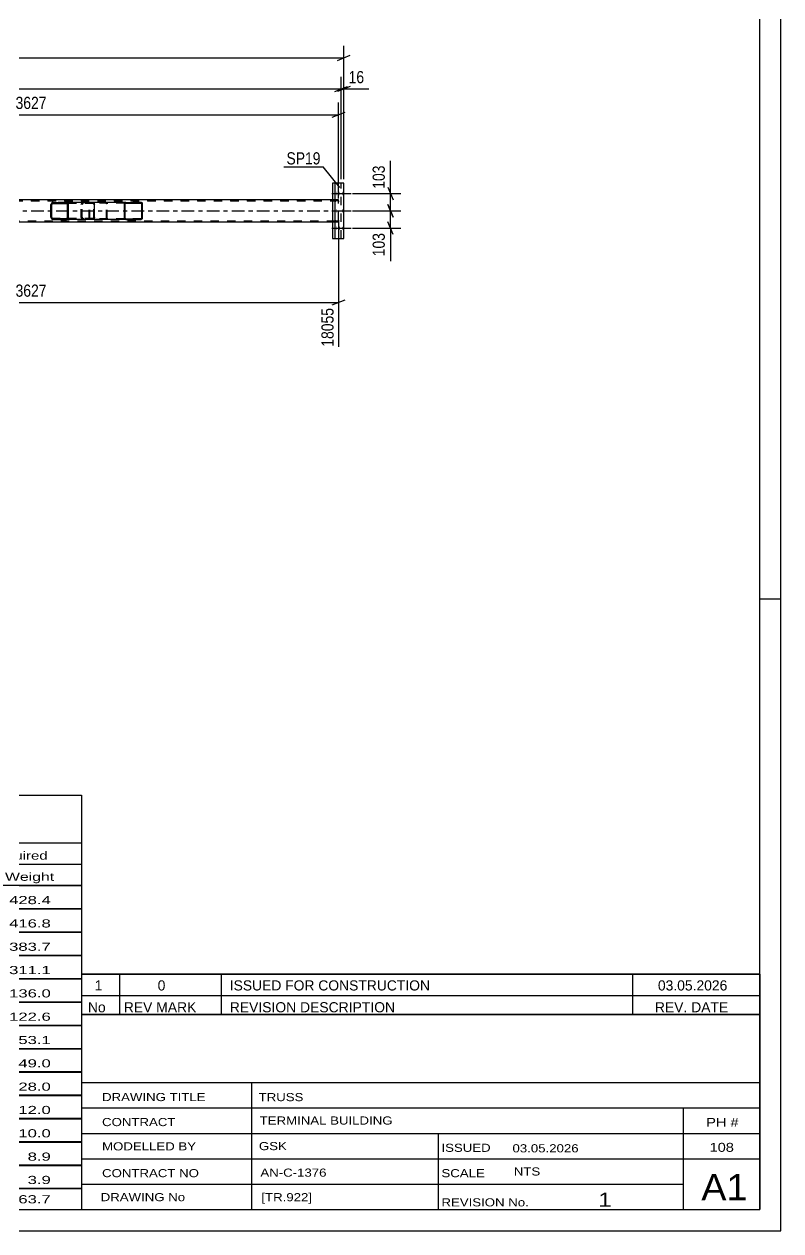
# Model space of a CAD drawing. Header units: millimetres. Extents: x 0 to 841, y 0 to 594.
# Drawn here: x 662.5 to 841, y 0 to 284.6 of the extents above; entities that cross this region are included whole.
import ezdxf

# ---------------------------------------------------------------- set-up
doc = ezdxf.new("R2010")
doc.units = ezdxf.units.MM
doc.linetypes.add('DXK_LINE_DOT2', pattern=[3.9198, 1.9599, -1.9599])
doc.linetypes.add('DXK_LINE_DOT3', pattern=[5.9187, 2.979, -0.9799, 0.9799, -0.9799])
doc.styles.add('Arial Narrow', font='ARIALN.TTF', dxfattribs={"height": 0.2})

# ---------------------------------------------------------------- blocks, each defined once
blk = doc.blocks.new('Unknown-814521909-11375')
at = {"color": 7, "linetype": 'Continuous'}
for p, q in [((516, 102.75), (676, 102.75)), ((516, 91.5), (516, 102.75)), ((676, 102.75), (676, 91.5)), ((516, 91.5), (676, 91.5)), ((516, 91.5), (516, 86.5)), ((676, 91.5), (676, 86.5)), ((516, 86.5), (676, 86.5)), ((516, 86.5), (516, 81.5)), ((540, 86.5), (540, 81.5)), ((575.5, 86.5), (575.5, 81.5)), ((601.5, 86.5), (601.5, 81.5)), ((614.5, 86.5), (614.5, 81.5)), ((632, 86.5), (632, 81.5)), ((654, 86.5), (654, 81.5)), ((676, 86.5), (676, 81.5)), ((516, 81.5), (676, 81.5)), ((516, 81.45), (516, 76.05)), ((516, 81.45), (676, 81.45)), ((540, 81.5), (540, 76)), ((575.5, 81.5), (575.5, 76)), ((601.5, 81.5), (601.5, 76)), ((614.5, 81.5), (614.5, 76)), ((632, 81.5), (632, 76)), ((654, 81.5), (654, 76)), ((676, 81.45), (676, 76.05)), ((516, 76.05), (676, 76.05)), ((516, 75.95), (516, 70.55)), ((516, 75.95), (676, 75.95)), ((540, 76), (540, 70.5)), ((575.5, 76), (575.5, 70.5)), ((601.5, 76), (601.5, 70.5)), ((614.5, 76), (614.5, 70.5)), ((632, 76), (632, 70.5)), ((654, 76), (654, 70.5)), ((676, 75.95), (676, 70.55)), ((516, 70.55), (676, 70.55)), ((516, 70.45), (516, 65.05)), ((516, 70.45), (676, 70.45)), ((540, 70.5), (540, 65)), ((575.5, 70.5), (575.5, 65)), ((601.5, 70.5), (601.5, 65)), ((614.5, 70.5), (614.5, 65)), ((632, 70.5), (632, 65)), ((654, 70.5), (654, 65)), ((676, 70.45), (676, 65.05)), ((516, 65.05), (676, 65.05)), ((516, 64.95), (516, 59.55)), ((516, 64.95), (676, 64.95)), ((540, 65), (540, 59.5)), ((575.5, 65), (575.5, 59.5)), ((601.5, 65), (601.5, 59.5)), ((614.5, 65), (614.5, 59.5)), ((632, 65), (632, 59.5)), ((654, 65), (654, 59.5)), ((676, 64.95), (676, 59.55)), ((516, 59.55), (676, 59.55)), ((516, 59.45), (516, 54.05)), ((516, 59.45), (676, 59.45)), ((540, 59.5), (540, 54)), ((575.5, 59.5), (575.5, 54)), ((601.5, 59.5), (601.5, 54)), ((614.5, 59.5), (614.5, 54)), ((632, 59.5), (632, 54)), ((654, 59.5), (654, 54)), ((676, 59.45), (676, 54.05)), ((516, 54.05), (676, 54.05)), ((516, 53.95), (516, 48.55)), ((516, 53.95), (676, 53.95)), ((540, 54), (540, 48.5)), ((575.5, 54), (575.5, 48.5)), ((601.5, 54), (601.5, 48.5)), ((614.5, 54), (614.5, 48.5)), ((632, 54), (632, 48.5)), ((654, 54), (654, 48.5)), ((676, 53.95), (676, 48.55)), ((516, 48.55), (676, 48.55)), ((516, 48.45), (516, 43.05)), ((516, 48.45), (676, 48.45)), ((540, 48.5), (540, 43)), ((575.5, 48.5), (575.5, 43)), ((601.5, 48.5), (601.5, 43)), ((614.5, 48.5), (614.5, 43)), ((632, 48.5), (632, 43)), ((654, 48.5), (654, 43)), ((676, 48.45), (676, 43.05)), ((516, 43.05), (676, 43.05)), ((516, 42.95), (516, 37.55)), ((516, 42.95), (676, 42.95)), ((540, 43), (540, 37.5)), ((575.5, 43), (575.5, 37.5)), ((601.5, 43), (601.5, 37.5)), ((614.5, 43), (614.5, 37.5)), ((632, 43), (632, 37.5)), ((654, 43), (654, 37.5)), ((676, 42.95), (676, 37.55)), ((516, 37.55), (676, 37.55)), ((516, 37.45), (516, 32.05)), ((516, 37.45), (676, 37.45)), ((540, 37.5), (540, 32)), ((575.5, 37.5), (575.5, 32)), ((601.5, 37.5), (601.5, 32)), ((614.5, 37.5), (614.5, 32)), ((632, 37.5), (632, 32)), ((654, 37.5), (654, 32)), ((676, 37.45), (676, 32.05)), ((516, 32.05), (676, 32.05)), ((516, 31.95), (516, 26.55)), ((516, 31.95), (676, 31.95)), ((540, 32), (540, 26.5)), ((575.5, 32), (575.5, 26.5)), ((601.5, 32), (601.5, 26.5)), ((614.5, 32), (614.5, 26.5)), ((632, 32), (632, 26.5)), ((654, 32), (654, 26.5)), ((676, 31.95), (676, 26.55)), ((516, 26.55), (676, 26.55)), ((516, 26.45), (516, 21.05)), ((516, 26.45), (676, 26.45)), ((540, 26.5), (540, 21)), ((575.5, 26.5), (575.5, 21)), ((601.5, 26.5), (601.5, 21)), ((614.5, 26.5), (614.5, 21)), ((632, 26.5), (632, 21)), ((654, 26.5), (654, 21)), ((676, 26.45), (676, 21.05)), ((516, 21.05), (676, 21.05)), ((516, 20.95), (516, 15.55)), ((516, 20.95), (676, 20.95)), ((540, 21), (540, 15.5)), ((575.5, 21), (575.5, 15.5)), ((601.5, 21), (601.5, 15.5)), ((614.5, 21), (614.5, 15.5)), ((632, 21), (632, 15.5)), ((654, 21), (654, 15.5)), ((676, 20.95), (676, 15.55)), ((516, 15.55), (676, 15.55)), ((516, 15.45), (516, 10.05)), ((516, 15.45), (676, 15.45)), ((540, 15.5), (540, 10)), ((575.5, 15.5), (575.5, 10)), ((601.5, 15.5), (601.5, 10)), ((614.5, 15.5), (614.5, 10)), ((632, 15.5), (632, 10)), ((654, 15.5), (654, 10)), ((676, 15.45), (676, 10.05)), ((516, 10.05), (676, 10.05)), ((516, 10), (676, 10)), ((516, 10), (516, 5)), ((632, 10), (632, 5)), ((654, 10), (654, 5)), ((676, 10), (676, 5)), ((516, 5), (676, 5))]:
    blk.add_line(p, q, dxfattribs=at)
at = {"color": 7, "style": 'Arial Narrow'}
for s, height, width, p in [('GENERAL NOTES & WELD DETAILS :', 2.8633, 1.4, (517.15, 95.06)), ('REFER TYP DRAWING TYP-01', 1.9089, 1.6, (600.7, 95.16)), ("MATERIAL LIST FOR ASSEMBLY MK'D", 1.9089, 1.6, (517.15, 87.56)), ('TR922', 1.909, 1.794707, (609.9, 87.47)), ('1', 1.91, 1.794707, (638.08, 87.56)), ('No. Required', 1.9089, 1.6, (647.41, 87.56)), ('Mark', 1.909, 1.7, (517.34, 82.5)), ('Profile', 1.909, 1.7, (550.41, 82.5)), ('Material', 1.909, 1.7, (580.54, 82.56)), ('No.', 1.909, 1.7, (605.5, 82.56)), ('Length', 1.909, 1.7, (616, 82.56)), ('Area', 1.909, 1.7, (638.5, 82.56)), ('Weight', 1.909, 1.7, (658, 82.56))]:
    blk.add_text(s, height=height, dxfattribs=dict(at, width=width)).set_placement(p)
at = {"color": 7, "linetype": 'Continuous', "style": 'Arial Narrow'}
for s, height, width, p in [('BC186', 1.909, 1.794707, (517.5, 77.06)), ('SHS132*6', 1.909, 1.794707, (542, 77.06)), ('E350', 1.909, 1.794707, (581.74, 77.06)), ('1', 1.91, 1.794707, (605.86, 77.06)), ('18055', 1.909, 1.794707, (616.4, 77.06)), ('9.5', 1.909, 1.794707, (642.32, 77.06)), ('428.4', 1.909, 1.794707, (658.96, 77.06)), ('TR922', 1.909, 1.794707, (517.5, 71.56)), ('SHS100*8', 1.909, 1.794707, (542, 71.56)), ('E350', 1.909, 1.794707, (581.74, 71.56)), ('1', 1.91, 1.794707, (605.86, 71.56)), ('18035', 1.909, 1.794707, (616.4, 71.56)), ('7.2', 1.909, 1.794707, (642.32, 71.56)), ('416.8', 1.909, 1.794707, (658.96, 71.56)), ('M177', 1.909, 1.794707, (517.5, 66.06)), ('SHS100*6', 1.909, 1.794707, (542, 66.06)), ('E350', 1.909, 1.794707, (581.74, 66.06)), ('7', 1.91, 1.794707, (605.86, 66.06)), ('3167', 1.909, 1.794707, (618.58, 66.06)), ('1.2', 1.909, 1.794707, (642.32, 66.06)), ('383.7', 1.909, 1.794707, (658.96, 66.06)), ('M196', 1.909, 1.794707, (517.5, 60.56)), ('SHS100*4', 1.909, 1.794707, (542, 60.56)), ('E350', 1.909, 1.794707, (581.74, 60.56)), ('8', 1.91, 1.794707, (605.86, 60.56)), ('3261', 1.909, 1.794707, (618.58, 60.56)), ('1.3', 1.909, 1.794707, (642.32, 60.56)), ('311.1', 1.909, 1.794707, (658.96, 60.56)), ('SP20', 1.909, 1.794707, (517.5, 55.06)), ('PL20*380', 1.909, 1.794707, (542, 55.06)), ('E350', 1.909, 1.794707, (581.74, 55.06)), ('6', 1.91, 1.794707, (605.86, 55.06)), ('380', 1.909, 1.794707, (620.77, 55.06)), ('0.3', 1.909, 1.794707, (642.32, 55.06)), ('136.0', 1.909, 1.794707, (658.96, 55.06)), ('PL581', 1.909, 1.794707, (517.5, 49.56)), ('PL12*300', 1.909, 1.794707, (542, 49.56)), ('E350', 1.909, 1.794707, (581.74, 49.56)), ('14', 1.909, 1.794707, (604.76, 49.56)), ('310', 1.909, 1.794707, (620.77, 49.56)), ('0.2', 1.909, 1.794707, (642.32, 49.56)), ('122.6', 1.909, 1.794707, (658.96, 49.56)), ('SP19', 1.909, 1.794707, (517.5, 44.06)), ('PL16*325', 1.909, 1.794707, (542, 44.06)), ('E350', 1.909, 1.794707, (581.74, 44.06)), ('4', 1.91, 1.794707, (605.86, 44.06)), ('325', 1.909, 1.794707, (620.77, 44.06)), ('0.2', 1.909, 1.794707, (642.32, 44.06)), ('53.1', 1.909, 1.794707, (661.14, 44.06)), ('M1488', 1.909, 1.794707, (517.5, 38.56)), ('RHS100*100*6', 1.9089, 1.794707, (542, 38.56)), ('E350', 1.909, 1.794707, (581.74, 38.56)), ('14', 1.909, 1.794707, (604.76, 38.56)), ('198', 1.909, 1.794707, (620.77, 38.56)), ('0.1', 1.909, 1.794707, (642.32, 38.56)), ('49.0', 1.909, 1.794707, (661.14, 38.56)), ('TB74', 1.909, 1.794707, (517.5, 33.06)), ('RHS150*110*6', 1.9089, 1.794707, (542, 33.06)), ('E350', 1.909, 1.794707, (581.74, 33.06)), ('6', 1.91, 1.794707, (605.86, 33.06)), ('200', 1.909, 1.794707, (620.77, 33.06)), ('0.1', 1.909, 1.794707, (642.32, 33.06)), ('28.0', 1.909, 1.794707, (661.14, 33.06)), ('PL538', 1.909, 1.794707, (517.5, 27.56)), ('PL10*150', 1.909, 1.794707, (542, 27.56)), ('E350', 1.909, 1.794707, (581.74, 27.56)), ('6', 1.91, 1.794707, (605.86, 27.56)), ('170', 1.909, 1.794707, (620.77, 27.56)), ('0.1', 1.909, 1.794707, (642.32, 27.56)), ('12.0', 1.909, 1.794707, (661.14, 27.56)), ('ST33', 1.909, 1.794707, (517.5, 22.06)), ('PL8*100', 1.909, 1.794707, (542, 22.06)), ('E350', 1.909, 1.794707, (581.74, 22.06)), ('24', 1.909, 1.794707, (604.76, 22.06)), ('135', 1.909, 1.794707, (620.77, 22.06)), ('0.0', 1.909, 1.794707, (642.32, 22.06)), ('10.0', 1.909, 1.794707, (661.14, 22.06)), ('ST32', 1.909, 1.794707, (517.5, 16.56)), ('PL8*100', 1.909, 1.794707, (542, 16.56)), ('E350', 1.909, 1.794707, (581.74, 16.56)), ('24', 1.909, 1.794707, (604.76, 16.56)), ('121', 1.909, 1.794707, (620.77, 16.56)), ('0.0', 1.909, 1.794707, (642.32, 16.56)), ('8.9', 1.909, 1.794707, (663.33, 16.56)), ('M1489', 1.909, 1.794707, (517.5, 11.06)), ('RHS100*100*6', 1.9089, 1.794707, (542, 11.06)), ('E350', 1.909, 1.794707, (581.74, 11.06)), ('1', 1.91, 1.794707, (605.86, 11.06)), ('222', 1.909, 1.794707, (620.77, 11.06)), ('0.1', 1.909, 1.794707, (642.32, 11.06)), ('3.9', 1.909, 1.794707, (663.33, 11.06)), ('Total', 1.909, 1.7, (618.33, 6.5)), ('44.4', 1.909, 1.794707, (639.64, 6.5)), ('1963.7', 1.909, 1.794707, (656.77, 6.5))]:
    blk.add_text(s, height=height, dxfattribs=dict(at, width=width)).set_placement(p)
blk = doc.blocks.new('Unknown-814521909-1135')
at = {"color": 5, "linetype": 'Continuous'}
for p, q in [((841, 0), (841, 594)), ((836, 5), (836, 589)), ((841, 149), (836, 149)), ((5, 5), (836, 5)), ((0, 0), (841, 0))]:
    blk.add_line(p, q, dxfattribs=at)
blk = doc.blocks.new('Unknown-814521909-11374')
at = {"color": 7, "linetype": 'Continuous'}
for p, q in [((676, 51.05), (676, 5)), ((676, 51.05), (836, 51.05)), ((836, 51), (836, 5)), ((676, 35), (836, 35)), ((716.14, 35), (716.14, 5)), ((676, 29), (836, 29)), ((818, 5.05), (818, 29.05)), ((676, 23), (836, 23)), ((760.14, 23), (760.14, 5)), ((676, 17), (836, 17)), ((676, 11), (818, 11)), ((676, 5), (836, 5))]:
    blk.add_line(p, q, dxfattribs=at)
at = {"color": 7, "style": 'Arial Narrow'}
for s, height, width, p in [('DRAWING TITLE', 1.9089, 1.425378, (680.88, 30.61)), ('TRUSS', 1.909, 1.425378, (717.81, 30.59)), ('CONTRACT', 1.909, 1.425378, (680.88, 24.71)), ('TERMINAL BUILDING', 1.9089, 1.425378, (718.06, 25.07)), ('MODELLED BY', 1.9089, 1.425378, (680.88, 18.98)), ('GSK', 1.909, 1.425378, (717.88, 19.04)), ('ISSUED', 1.909, 1.425378, (760.94, 18.64)), ('03.05.2026', 1.909, 1.425378, (777.69, 18.52)), ('CONTRACT NO', 1.9089, 1.425378, (680.88, 12.66)), ('AN-C-1376', 1.909, 1.425378, (718.23, 12.78)), ('SCALE', 1.909, 1.425378, (760.94, 12.65)), ('A1', 6.204, 1.25, (822.24, 7.2)), ('DRAWING No', 1.909, 1.425378, (680.56, 7)), ('[TR.922]', 1.909, 1.425378, (718.46, 6.99)), ('1', 3.34, 1.5, (797.91, 5.68)), ('REVISION No.', 1.9089, 1.425378, (760.94, 5.77))]:
    blk.add_text(s, height=height, dxfattribs=dict(at, width=width)).set_placement(p)
at = {"color": 7, "linetype": 'Continuous', "style": 'Arial Narrow'}
for s, height, width, p in [('PH #', 2.1, 1.42538, (823.4, 24.55)), ('108', 2.1, 1.42538, (824.19, 18.65)), ('NTS', 1.909, 1.425378, (778, 13.05))]:
    blk.add_text(s, height=height, dxfattribs=dict(at, width=width)).set_placement(p)
blk = doc.blocks.new('Unknown-814521909-11377')
at = {"color": 7, "linetype": 'Continuous'}
for p, q in [((676, 60.55), (836, 60.55)), ((836, 60.55), (676, 60.55)), ((676, 60.55), (676, 55.55)), ((685, 60.55), (685, 55.55)), ((709, 60.55), (709, 55.55)), ((806, 60.55), (806, 55.55)), ((836, 60.55), (836, 55.55)), ((676, 55.55), (836, 55.55)), ((676, 55.55), (676, 51.05)), ((676, 55.55), (836, 55.55)), ((685, 55.55), (685, 51.05)), ((709, 55.55), (709, 51.05)), ((806, 55.55), (806, 51.05)), ((836, 55.55), (836, 51.05)), ((836, 51.05), (676, 51.05))]:
    blk.add_line(p, q, dxfattribs=at)
at = {"color": 7, "linetype": 'Continuous', "style": 'Arial Narrow'}
for s, height, width, p in [('1', 2.39, 1.196471, (679.16, 56.7)), ('0', 2.39, 1.196471, (694, 56.7)), ('ISSUED FOR CONSTRUCTION', 2.3861, 1.196471, (711, 56.7)), ('03.05.2026', 2.386, 1.196471, (812, 56.7)), ('No', 2.386, 1.2, (677.54, 51.55)), ('REV MARK', 2.386, 1.2, (686, 51.55)), ('REVISION DESCRIPTION', 2.3861, 1.2, (711, 51.55)), ('REV. DATE', 2.386, 1.2, (811.28, 51.55))]:
    blk.add_text(s, height=height, dxfattribs=dict(at, width=width)).set_placement(p)
blk = doc.blocks.new('Bolt-814521909-2808 - 2731')
at = {"linetype": 'Continuous'}
for points in [[(736.2, 244.67), (736.2, 244.76), (736.21, 244.85), (736.21, 244.93), (736.22, 244.99), (736.24, 245.05), (736.25, 245.09), (736.26, 245.11), (736.28, 245.11), (736.29, 245.09), (736.3, 245.05), (736.32, 244.99), (736.32, 244.93), (736.33, 244.85), (736.34, 244.76), (736.34, 244.67), (736.34, 244.58), (736.33, 244.49), (736.32, 244.41), (736.32, 244.34), (736.3, 244.29), (736.29, 244.25), (736.28, 244.23), (736.26, 244.23), (736.25, 244.25), (736.24, 244.29), (736.22, 244.34), (736.21, 244.41), (736.21, 244.49), (736.2, 244.58)], [(736.84, 244.67), (736.84, 244.76), (736.84, 244.85), (736.85, 244.93), (736.86, 244.99), (736.87, 245.05), (736.88, 245.09), (736.9, 245.11), (736.91, 245.11), (736.93, 245.09), (736.94, 245.05), (736.95, 244.99), (736.96, 244.93), (736.97, 244.85), (736.97, 244.76), (736.97, 244.67), (736.97, 244.58), (736.97, 244.49), (736.96, 244.41), (736.95, 244.34), (736.94, 244.29), (736.93, 244.25), (736.91, 244.23), (736.9, 244.23), (736.88, 244.25), (736.87, 244.29), (736.86, 244.34), (736.85, 244.41), (736.84, 244.49), (736.84, 244.58)], [(737.47, 244.67), (737.47, 244.76), (737.48, 244.85), (737.49, 244.93), (737.5, 244.99), (737.51, 245.05), (737.52, 245.09), (737.53, 245.11), (737.55, 245.11), (737.56, 245.09), (737.58, 245.05), (737.59, 244.99), (737.6, 244.93), (737.6, 244.85), (737.61, 244.76), (737.61, 244.67), (737.61, 244.58), (737.6, 244.49), (737.6, 244.41), (737.59, 244.34), (737.58, 244.29), (737.56, 244.25), (737.55, 244.23), (737.53, 244.23), (737.52, 244.25), (737.51, 244.29), (737.5, 244.34), (737.49, 244.41), (737.48, 244.49), (737.47, 244.58)], [(736.2, 240.57), (736.2, 240.66), (736.21, 240.75), (736.21, 240.83), (736.22, 240.89), (736.24, 240.95), (736.25, 240.99), (736.26, 241.01), (736.28, 241.01), (736.29, 240.99), (736.3, 240.95), (736.32, 240.89), (736.32, 240.83), (736.33, 240.75), (736.34, 240.66), (736.34, 240.57), (736.34, 240.48), (736.33, 240.39), (736.32, 240.31), (736.32, 240.24), (736.3, 240.19), (736.29, 240.15), (736.28, 240.13), (736.26, 240.13), (736.25, 240.15), (736.24, 240.19), (736.22, 240.24), (736.21, 240.31), (736.21, 240.39), (736.2, 240.48)], [(737.47, 240.57), (737.47, 240.66), (737.48, 240.75), (737.49, 240.83), (737.5, 240.89), (737.51, 240.95), (737.52, 240.99), (737.53, 241.01), (737.55, 241.01), (737.56, 240.99), (737.58, 240.95), (737.59, 240.89), (737.6, 240.83), (737.6, 240.75), (737.61, 240.66), (737.61, 240.57), (737.61, 240.48), (737.6, 240.39), (737.6, 240.31), (737.59, 240.24), (737.58, 240.19), (737.56, 240.15), (737.55, 240.13), (737.53, 240.13), (737.52, 240.15), (737.51, 240.19), (737.5, 240.24), (737.49, 240.31), (737.48, 240.39), (737.47, 240.48)], [(736.2, 236.47), (736.2, 236.56), (736.21, 236.65), (736.21, 236.73), (736.22, 236.79), (736.24, 236.85), (736.25, 236.89), (736.26, 236.91), (736.28, 236.91), (736.29, 236.89), (736.3, 236.85), (736.32, 236.79), (736.32, 236.73), (736.33, 236.65), (736.34, 236.56), (736.34, 236.47), (736.34, 236.38), (736.33, 236.29), (736.32, 236.21), (736.32, 236.14), (736.3, 236.09), (736.29, 236.05), (736.28, 236.03), (736.26, 236.03), (736.25, 236.05), (736.24, 236.09), (736.22, 236.14), (736.21, 236.21), (736.21, 236.29), (736.2, 236.38)], [(736.84, 236.47), (736.84, 236.56), (736.84, 236.65), (736.85, 236.73), (736.86, 236.79), (736.87, 236.85), (736.88, 236.89), (736.9, 236.91), (736.91, 236.91), (736.93, 236.89), (736.94, 236.85), (736.95, 236.79), (736.96, 236.73), (736.97, 236.65), (736.97, 236.56), (736.97, 236.47), (736.97, 236.38), (736.97, 236.29), (736.96, 236.21), (736.95, 236.14), (736.94, 236.09), (736.93, 236.05), (736.91, 236.03), (736.9, 236.03), (736.88, 236.05), (736.87, 236.09), (736.86, 236.14), (736.85, 236.21), (736.84, 236.29), (736.84, 236.38)], [(737.47, 236.47), (737.47, 236.56), (737.48, 236.65), (737.49, 236.73), (737.5, 236.79), (737.51, 236.85), (737.52, 236.89), (737.53, 236.91), (737.55, 236.91), (737.56, 236.89), (737.58, 236.85), (737.59, 236.79), (737.6, 236.73), (737.6, 236.65), (737.61, 236.56), (737.61, 236.47), (737.61, 236.38), (737.6, 236.29), (737.6, 236.21), (737.59, 236.14), (737.58, 236.09), (737.56, 236.05), (737.55, 236.03), (737.53, 236.03), (737.52, 236.05), (737.51, 236.09), (737.5, 236.14), (737.49, 236.21), (737.48, 236.29), (737.47, 236.38)]]:
    blk.add_hatch(color=1, dxfattribs=at).paths.add_polyline_path(points)
at = {"color": 1, "linetype": 'Continuous'}
for p, q in [((735.12, 244.67), (738.4, 244.67)), ((735.76, 244.67), (739.04, 244.67)), ((736.4, 244.67), (739.68, 244.67)), ((735.12, 240.57), (738.4, 240.57)), ((736.4, 240.57), (739.68, 240.57)), ((735.12, 236.47), (738.4, 236.47)), ((735.76, 236.47), (739.04, 236.47)), ((736.4, 236.47), (739.68, 236.47))]:
    blk.add_line(p, q, dxfattribs=at)
blk = doc.blocks.new('Part-814521909-2914 - 2731')
at = {"color": 2, "linetype": 'Continuous'}
for p, q in [((737.91, 247.07), (735.27, 247.07)), ((735.27, 247.07), (735.27, 234.07)), ((735.9, 234.07), (735.9, 247.07)), ((737.91, 234.07), (737.91, 247.07)), ((735.27, 234.07), (737.91, 234.07))]:
    blk.add_line(p, q, dxfattribs=at)
at = {"color": 7, "linetype": 'DXK_LINE_DOT2'}
blk.add_line((737.28, 234.07), (737.28, 247.07), dxfattribs=at)
blk = doc.blocks.new('Part-814521909-2860 - 2731')
at = {"color": 7, "linetype": 'DXK_LINE_DOT2'}
for p, q in [((736.61, 242.97), (72.27, 242.97)), ((72.27, 242.97), (735.87, 242.97)), ((736.61, 243.21), (735.27, 243.21)), ((735.93, 243.21), (735.27, 243.21)), ((735.88, 243.07), (735.86, 242.91)), ((735.86, 242.91), (735.86, 242.73)), ((735.86, 238.41), (735.86, 242.73)), ((735.91, 243.17), (735.88, 243.07)), ((735.9, 242.82), (735.91, 242.9)), ((735.9, 242.75), (735.9, 242.82)), ((735.9, 242.73), (735.9, 242.75)), ((735.9, 238.41), (735.9, 242.73)), ((735.93, 243.21), (735.91, 243.17)), ((735.91, 242.9), (735.92, 242.95)), ((735.92, 242.95), (735.93, 242.97)), ((736.64, 243.17), (736.61, 243.21)), ((736.61, 242.97), (736.63, 242.95)), ((736.63, 242.95), (736.64, 242.9)), ((736.67, 243.07), (736.64, 243.17)), ((736.64, 242.9), (736.65, 242.82)), ((736.65, 242.82), (736.65, 242.73)), ((736.65, 238.41), (736.65, 242.73)), ((736.68, 242.91), (736.67, 243.07)), ((736.69, 242.73), (736.68, 242.91)), ((736.69, 238.41), (736.69, 242.73)), ((735.87, 238.17), (72.27, 238.17)), ((736.61, 237.93), (72.27, 237.93)), ((735.86, 238.41), (735.86, 238.22)), ((735.86, 238.22), (735.88, 238.07)), ((736.61, 238.17), (735.87, 238.17)), ((735.88, 238.07), (735.91, 237.96)), ((735.9, 238.32), (735.9, 238.41)), ((735.91, 238.24), (735.9, 238.32)), ((735.92, 238.19), (735.91, 238.24)), ((735.91, 237.96), (735.93, 237.93)), ((735.93, 238.17), (735.92, 238.19)), ((736.63, 238.19), (736.61, 238.17)), ((736.61, 237.93), (736.64, 237.96)), ((736.64, 238.24), (736.63, 238.19)), ((736.65, 238.32), (736.64, 238.24)), ((736.64, 237.96), (736.67, 238.07)), ((736.65, 238.41), (736.65, 238.32)), ((736.67, 238.07), (736.68, 238.22)), ((736.68, 238.22), (736.69, 238.41))]:
    blk.add_line(p, q, dxfattribs=at)
at = {"color": 2, "linetype": 'Continuous'}
for p, q in [((735.27, 243.21), (596.79, 243.21)), ((735.27, 237.93), (596.79, 237.93))]:
    blk.add_line(p, q, dxfattribs=at)
at = {"color": 7, "linetype": 'DXK_LINE_DOT3'}
blk.add_line((72.27, 240.57), (736.27, 240.57), dxfattribs=at)
blk = doc.blocks.new('Part-814521909-2939 - 2731')
at = {"linetype": 'Continuous'}
h = blk.add_hatch(dxfattribs=at)
h.set_pattern_fill('', scale=0.7, style=0, pattern_type=0)
h.set_pattern_definition([(45, (690.3892, 242.3705), (-1.57154, 1.57154), [])])
h.paths.add_polyline_path([(690.42, 242.25), (690.39, 242.37), (690.32, 242.47), (690.2, 242.54), (690.07, 242.57), (686.5, 242.57), (686.37, 242.54), (686.26, 242.47), (686.18, 242.37), (686.16, 242.25), (686.16, 238.89), (686.18, 238.77), (686.26, 238.66), (686.37, 238.59), (686.5, 238.57), (690.07, 238.57), (690.2, 238.59), (690.32, 238.66), (690.39, 238.77), (690.42, 238.89)])
h.paths.add_polyline_path([(690.23, 238.83), (690.19, 238.77), (690.14, 238.74), (690.07, 238.73), (686.5, 238.73), (686.43, 238.74), (686.38, 238.77), (686.34, 238.83), (686.33, 238.89), (686.33, 242.25), (686.34, 242.31), (686.38, 242.36), (686.43, 242.4), (686.5, 242.41), (690.07, 242.41), (690.14, 242.4), (690.19, 242.36), (690.23, 242.31), (690.24, 242.25), (690.24, 238.89)])
at = {"color": 7, "linetype": 'DXK_LINE_DOT2'}
for p, q in [((677.81, 242.25), (677.84, 242.37)), ((677.81, 238.89), (677.81, 242.25)), ((677.99, 242.31), (677.98, 242.25)), ((677.98, 238.89), (677.98, 242.25)), ((678.03, 242.36), (677.99, 242.31)), ((678.02, 242.54), (678.15, 242.57)), ((678.08, 242.4), (678.03, 242.36)), ((678.15, 242.41), (678.08, 242.4)), ((678.8, 242.57), (678.15, 242.57)), ((690.07, 242.41), (678.15, 242.41)), ((681.73, 242.57), (681.86, 242.54)), ((681.79, 242.4), (681.73, 242.41)), ((681.85, 242.36), (681.79, 242.4)), ((681.88, 242.31), (681.85, 242.36)), ((681.9, 242.25), (681.88, 242.31)), ((681.9, 238.89), (681.9, 242.25)), ((682.04, 242.37), (682.07, 242.25)), ((682.07, 238.89), (682.07, 242.25)), ((690.07, 242.57), (686.5, 242.57)), ((677.84, 238.77), (677.81, 238.89)), ((677.98, 238.89), (677.99, 238.83)), ((677.99, 238.83), (678.03, 238.77)), ((678.15, 238.57), (678.02, 238.59)), ((678.03, 238.77), (678.08, 238.74)), ((678.08, 238.74), (678.15, 238.73)), ((690.07, 238.73), (678.15, 238.73)), ((678.8, 238.57), (678.15, 238.57)), ((681.73, 238.73), (681.79, 238.74)), ((681.86, 238.59), (681.73, 238.57)), ((681.79, 238.74), (681.85, 238.77)), ((681.85, 238.77), (681.88, 238.83)), ((681.88, 238.83), (681.9, 238.89)), ((682.07, 238.89), (682.04, 238.77)), ((690.07, 238.57), (686.5, 238.57))]:
    blk.add_line(p, q, dxfattribs=at)
at = {"color": 2, "linetype": 'Continuous'}
for p, q in [((686.5, 242.57), (678.8, 242.57)), ((686.18, 242.37), (686.16, 242.25)), ((686.16, 238.89), (686.16, 242.25)), ((686.33, 242.25), (686.34, 242.31)), ((686.33, 238.89), (686.33, 242.25)), ((686.34, 242.31), (686.38, 242.36)), ((686.5, 242.57), (686.37, 242.54)), ((686.38, 242.36), (686.43, 242.4)), ((686.43, 242.4), (686.5, 242.41)), ((686.5, 242.57), (690.07, 242.57)), ((686.5, 242.41), (690.07, 242.41)), ((690.2, 242.54), (690.07, 242.57)), ((690.07, 242.41), (690.14, 242.4)), ((690.14, 242.4), (690.19, 242.36)), ((690.19, 242.36), (690.23, 242.31)), ((690.23, 242.31), (690.24, 242.25)), ((690.24, 238.89), (690.24, 242.25)), ((690.42, 242.25), (690.39, 242.37)), ((690.42, 238.89), (690.42, 242.25)), ((686.5, 238.57), (678.8, 238.57)), ((686.16, 238.89), (686.18, 238.77)), ((686.34, 238.83), (686.33, 238.89)), ((686.38, 238.77), (686.34, 238.83)), ((686.37, 238.59), (686.5, 238.57)), ((686.43, 238.74), (686.38, 238.77)), ((686.5, 238.73), (686.43, 238.74)), ((686.5, 238.73), (690.07, 238.73)), ((686.5, 238.57), (690.07, 238.57)), ((690.14, 238.74), (690.07, 238.73)), ((690.07, 238.57), (690.2, 238.59)), ((690.19, 238.77), (690.14, 238.74)), ((690.23, 238.83), (690.19, 238.77)), ((690.24, 238.89), (690.23, 238.83)), ((690.39, 238.77), (690.42, 238.89))]:
    blk.add_line(p, q, dxfattribs=at)
at = {"color": 7, "linetype": 'DXK_LINE_DOT2'}
for centre, start, end in [((681.74, 242.23), 24.32, 69.2417), ((678.14, 238.9), 204.32, 249.2417), ((681.74, 238.9), 290.7583, 335.68)]:
    blk.add_arc(centre, 0.331, start, end, dxfattribs=at)
at = {"color": 2, "linetype": 'Continuous'}
for centre, start, end in [((686.49, 242.23), 110.7583, 155.6801), ((690.09, 242.23), 24.3199, 69.2417), ((686.49, 238.9), 204.3199, 249.2417), ((690.09, 238.9), 290.7583, 335.6801)]:
    blk.add_arc(centre, 0.331, start, end, dxfattribs=at)
blk = doc.blocks.new('Part-814521909-2968 - 2731')
at = {"linetype": 'Continuous'}
h = blk.add_hatch(dxfattribs=at)
h.set_pattern_fill('', scale=0.7, style=0, pattern_type=0)
h.set_pattern_definition([(45, (672.9657, 242.2717), (-1.57154, 1.57154), [])])
h.paths.add_polyline_path([(673, 242.09), (672.97, 242.27), (672.86, 242.43), (672.69, 242.53), (672.5, 242.57), (669.32, 242.57), (669.12, 242.53), (668.96, 242.43), (668.85, 242.27), (668.81, 242.09), (668.81, 239.05), (668.85, 238.86), (668.96, 238.71), (669.12, 238.6), (669.32, 238.57), (672.5, 238.57), (672.69, 238.6), (672.86, 238.71), (672.97, 238.86), (673, 239.05)])
h.paths.add_polyline_path([(672.73, 238.96), (672.68, 238.88), (672.6, 238.83), (672.5, 238.81), (669.32, 238.81), (669.22, 238.83), (669.14, 238.88), (669.08, 238.96), (669.07, 239.05), (669.07, 242.09), (669.08, 242.18), (669.14, 242.26), (669.22, 242.31), (669.32, 242.33), (672.5, 242.33), (672.6, 242.31), (672.68, 242.26), (672.73, 242.18), (672.75, 242.09), (672.75, 239.05)])
at = {"color": 2, "linetype": 'Continuous'}
for p, q in [((668.85, 242.27), (668.81, 242.09)), ((668.81, 239.05), (668.81, 242.09)), ((669.07, 242.09), (669.08, 242.18)), ((669.07, 239.05), (669.07, 242.09)), ((669.08, 242.18), (669.14, 242.26)), ((669.32, 242.57), (669.12, 242.53)), ((669.14, 242.26), (669.22, 242.31)), ((669.22, 242.31), (669.32, 242.33)), ((669.32, 242.57), (672.5, 242.57)), ((669.32, 242.33), (672.5, 242.33)), ((678.8, 242.57), (672.5, 242.57)), ((672.69, 242.53), (672.5, 242.57)), ((672.5, 242.33), (672.6, 242.31)), ((672.6, 242.31), (672.68, 242.26)), ((672.68, 242.26), (672.73, 242.18)), ((672.73, 242.18), (672.75, 242.09)), ((672.75, 239.05), (672.75, 242.09)), ((673, 242.09), (672.97, 242.27)), ((673, 239.05), (673, 242.09)), ((678.8, 242.57), (678.91, 242.53)), ((678.91, 242.53), (678.99, 242.43)), ((678.99, 242.43), (679.05, 242.27)), ((679.05, 242.27), (679.07, 242.09)), ((679.07, 239.05), (679.07, 242.09)), ((668.81, 239.05), (668.85, 238.86)), ((669.08, 238.96), (669.07, 239.05)), ((669.14, 238.88), (669.08, 238.96)), ((669.12, 238.6), (669.32, 238.57)), ((669.22, 238.83), (669.14, 238.88)), ((669.32, 238.81), (669.22, 238.83)), ((669.32, 238.81), (672.5, 238.81)), ((669.32, 238.57), (672.5, 238.57)), ((672.6, 238.83), (672.5, 238.81)), ((672.5, 238.57), (672.69, 238.6)), ((678.8, 238.57), (672.5, 238.57)), ((672.68, 238.88), (672.6, 238.83)), ((672.73, 238.96), (672.68, 238.88)), ((672.75, 239.05), (672.73, 238.96)), ((672.97, 238.86), (673, 239.05)), ((678.91, 238.6), (678.8, 238.57)), ((678.99, 238.71), (678.91, 238.6)), ((679.05, 238.86), (678.99, 238.71)), ((679.07, 239.05), (679.05, 238.86))]:
    blk.add_line(p, q, dxfattribs=at)
at = {"color": 7, "linetype": 'DXK_LINE_DOT2'}
for p, q in [((672.5, 242.57), (669.32, 242.57)), ((678.8, 242.33), (669.32, 242.33)), ((675.96, 242.09), (676, 242.27)), ((675.96, 239.05), (675.96, 242.09)), ((676.23, 242.18), (676.22, 242.09)), ((676.22, 239.05), (676.22, 242.09)), ((676.29, 242.26), (676.23, 242.18)), ((676.27, 242.53), (676.47, 242.57)), ((676.37, 242.31), (676.29, 242.26)), ((676.47, 242.33), (676.37, 242.31)), ((677.81, 242.33), (677.81, 242.57)), ((678.85, 242.31), (678.8, 242.33)), ((678.9, 242.26), (678.85, 242.31)), ((678.93, 242.18), (678.9, 242.26)), ((678.94, 242.09), (678.93, 242.18)), ((678.94, 239.05), (678.94, 242.09)), ((678.8, 238.81), (669.32, 238.81)), ((672.5, 238.57), (669.32, 238.57)), ((676, 238.86), (675.96, 239.05)), ((676.22, 239.05), (676.23, 238.96)), ((676.23, 238.96), (676.29, 238.88)), ((676.47, 238.57), (676.27, 238.6)), ((676.29, 238.88), (676.31, 238.86)), ((676.31, 238.86), (676.37, 238.83)), ((676.37, 238.83), (676.47, 238.81)), ((677.81, 238.57), (677.81, 238.81)), ((678.8, 238.81), (678.85, 238.83)), ((678.85, 238.83), (678.9, 238.88)), ((678.9, 238.88), (678.93, 238.96)), ((678.93, 238.96), (678.94, 239.05))]:
    blk.add_line(p, q, dxfattribs=at)
at = {"color": 2, "linetype": 'Continuous'}
for centre, start, end in [((669.3, 242.07), 111.1941, 156.1506), ((672.52, 242.07), 23.8494, 68.8059), ((669.3, 239.06), 203.8494, 248.8059), ((672.52, 239.06), 291.1941, 336.1506)]:
    blk.add_arc(centre, 0.492, start, end, dxfattribs=at)
at = {"color": 7, "linetype": 'DXK_LINE_DOT2'}
for centre, start, end in [((676.45, 242.07), 111.1941, 156.1506), ((676.45, 239.06), 203.8494, 248.8059)]:
    blk.add_arc(centre, 0.492, start, end, dxfattribs=at)
blk = doc.blocks.new('StraightDimension-814521909-10604 - 2731')
at = {"color": 7, "linetype": 'Continuous'}
for p, q in [((591.59, 252.61), (591.59, 266.11)), ((736.69, 243.47), (736.69, 266.11)), ((593.09, 263.86), (590.09, 262.66)), ((591.59, 263.26), (736.69, 263.26)), ((735.19, 262.66), (738.19, 263.86))]:
    blk.add_line(p, q, dxfattribs=at)
at = {"color": 0}
blk.add_wipeout([(668.4, 264.01), (668.4, 268.21), (659.88, 268.21), (659.88, 264.01)], dxfattribs=at)
at = {"color": 3, "style": 'Arial Narrow'}
blk.add_text('3627', height=2.863, dxfattribs=at).set_placement((660.48, 264.61))
blk = doc.blocks.new('StraightDimension-814521909-3122 - 2731')
at = {"color": 7, "linetype": 'Continuous'}
for p, q in [((737.28, 248.07), (737.28, 272.19)), ((737.91, 248.07), (737.91, 272.19)), ((735.78, 268.74), (738.78, 269.94)), ((739.41, 269.94), (736.41, 268.74)), ((737.28, 269.34), (737.91, 269.34))]:
    blk.add_line(p, q, dxfattribs=at)
at = {"color": 0}
blk.add_wipeout([(743.3, 270.09), (743.3, 274.29), (738.44, 274.29), (738.44, 270.09)], dxfattribs=at)
at = {"color": 7, "linetype": 'Continuous'}
blk.add_line((737.91, 269.34), (743.82, 269.34), dxfattribs=at)
blk.add_line((737.91, 269.34), (743.82, 269.34), dxfattribs=at)
at = {"color": 3, "style": 'Arial Narrow'}
blk.add_text('16', height=2.863, dxfattribs=at).set_placement((739.04, 270.69))
blk = doc.blocks.new('StraightDimension-814521909-3132 - 2731')
at = {"color": 7, "linetype": 'Continuous'}
for p, q in [((737.28, 248.07), (737.28, 272.19)), ((62.05, 269.34), (737.28, 269.34)), ((735.78, 268.74), (738.78, 269.94))]:
    blk.add_line(p, q, dxfattribs=at)
blk = doc.blocks.new('StraightDimension-814521909-3166 - 2731')
at = {"color": 7, "linetype": 'Continuous'}
for p, q in [((737.91, 248.07), (737.91, 279.51)), ((61.41, 276.66), (737.91, 276.66)), ((736.41, 276.06), (739.41, 277.26))]:
    blk.add_line(p, q, dxfattribs=at)
blk = doc.blocks.new('StraightDimension-814521909-7503 - 2731')
at = {"color": 7, "linetype": 'Continuous'}
for p, q in [((748.32, 242.07), (749.52, 239.07)), ((739.92, 240.57), (751.32, 240.57)), ((748.92, 236.47), (748.92, 240.57)), ((739.92, 236.47), (751.32, 236.47)), ((749.52, 234.97), (748.32, 237.97))]:
    blk.add_line(p, q, dxfattribs=at)
at = {"color": 0}
blk.add_wipeout([(748.17, 235.94), (743.97, 235.94), (743.97, 229.26), (748.17, 229.26)], dxfattribs=at)
at = {"color": 7, "linetype": 'Continuous'}
blk.add_line((748.92, 236.47), (748.92, 228.73), dxfattribs=at)
blk.add_line((748.92, 236.47), (748.92, 228.73), dxfattribs=at)
at = {"color": 3, "style": 'Arial Narrow'}
blk.add_text('103', height=2.863, rotation=90.0002, dxfattribs=at).set_placement((747.57, 229.86))
blk = doc.blocks.new('StraightDimension-814521909-7505 - 2731')
at = {"color": 7, "linetype": 'Continuous'}
for p, q in [((748.32, 246.17), (749.52, 243.17)), ((739.92, 244.67), (751.32, 244.67)), ((749.52, 239.07), (748.32, 242.07)), ((748.92, 240.57), (748.92, 244.67)), ((739.92, 240.57), (751.32, 240.57))]:
    blk.add_line(p, q, dxfattribs=at)
at = {"color": 0}
blk.add_wipeout([(748.17, 251.88), (743.97, 251.88), (743.97, 245.19), (748.17, 245.19)], dxfattribs=at)
at = {"color": 7, "linetype": 'Continuous'}
blk.add_line((748.92, 244.67), (748.92, 252.4), dxfattribs=at)
blk.add_line((748.92, 244.67), (748.92, 252.4), dxfattribs=at)
at = {"color": 3, "style": 'Arial Narrow'}
blk.add_text('103', height=2.863, rotation=90.0002, dxfattribs=at).set_placement((747.57, 245.79))
blk = doc.blocks.new('StraightDimension-814521909-10644 - 2731')
at = {"color": 7, "linetype": 'Continuous'}
for p, q in [((736.69, 238.36), (736.69, 208.54)), ((591.59, 228.53), (591.59, 208.54)), ((593.09, 219.58), (590.09, 218.38)), ((735.19, 218.38), (738.19, 219.58)), ((591.59, 218.98), (736.69, 218.98))]:
    blk.add_line(p, q, dxfattribs=at)
at = {"color": 0}
blk.add_wipeout([(668.4, 219.73), (668.4, 223.93), (659.88, 223.93), (659.88, 219.73)], dxfattribs=at)
at = {"color": 0, "linetype": 'Continuous'}
blk.add_wipeout([(736.09, 218.28), (731.89, 218.28), (731.89, 207.94), (736.09, 207.94)], dxfattribs=at)
at = {"color": 3, "style": 'Arial Narrow'}
blk.add_text('3627', height=2.863, dxfattribs=at).set_placement((660.48, 220.33))
at = {"color": 3, "linetype": 'Continuous', "style": 'Arial Narrow'}
blk.add_text('18055', height=2.863, rotation=90.0002, dxfattribs=at).set_placement((735.49, 208.54))
blk = doc.blocks.new('Mark-814521909-2910 - 2731')
at = {"color": 0}
blk.add_wipeout([(732.42, 251.53), (732.42, 254.53), (724.38, 254.53), (724.38, 251.53)], dxfattribs=at)
blk.add_wipeout([(732.42, 251.53), (732.42, 254.53), (724.38, 254.53), (724.38, 251.53)], dxfattribs=at)
at = {"color": 30, "linetype": 'Continuous'}
for p in [(723.78, 250.93), (736.96, 246.1)]:
    blk.add_line(p, (733.02, 250.93), dxfattribs=at)
at = {"color": 3, "style": 'Arial Narrow'}
blk.add_text('SP19', height=2.863, dxfattribs=at).set_placement((724.38, 251.53))

msp = doc.modelspace()

# ---------------------------------------------------------------- block references
for name in ['Unknown-814521909-1135', 'Bolt-814521909-2808 - 2731', 'Part-814521909-2914 - 2731', 'Part-814521909-2860 - 2731', 'Part-814521909-2968 - 2731', 'Part-814521909-2939 - 2731', 'Unknown-814521909-11375', 'Unknown-814521909-11377', 'Unknown-814521909-11374']:
    msp.add_blockref(name, (0, 0))

# ---------------------------------------------------------------- next in the draw order: block references
for name in ['StraightDimension-814521909-10604 - 2731', 'StraightDimension-814521909-7503 - 2731', 'StraightDimension-814521909-10644 - 2731']:
    msp.add_blockref(name, (0, 0))

# ---------------------------------------------------------------- next in the draw order: block references
msp.add_blockref('StraightDimension-814521909-3122 - 2731', (0, 0))

# ---------------------------------------------------------------- next in the draw order: block references
msp.add_blockref('StraightDimension-814521909-3132 - 2731', (0, 0))

# ---------------------------------------------------------------- next in the draw order: block references
msp.add_blockref('StraightDimension-814521909-3166 - 2731', (0, 0))

# ---------------------------------------------------------------- next in the draw order: block references
for name in ['Mark-814521909-2910 - 2731', 'StraightDimension-814521909-7505 - 2731']:
    msp.add_blockref(name, (0, 0))

doc.saveas('drawing.dxf')
